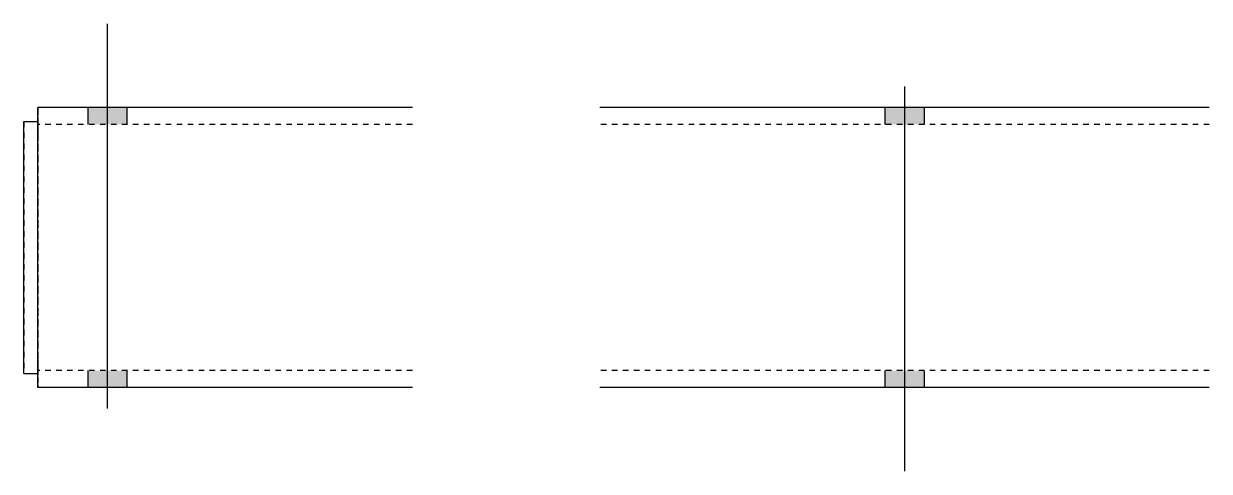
# Model space of a CAD drawing. Header units: millimetres. Extents: x 12 to 20645, y -8 to 673.
# Drawn here: x 7782.3 to 8206.3, y -7.7 to 152.3 of the extents above; entities that cross this region are included whole.
import ezdxf

# ---------------------------------------------------------------- set-up
doc = ezdxf.new("R2010")
doc.units = ezdxf.units.MM
doc.linetypes.add('DXK_LINE_DOT2', pattern=[3.9198, 1.9599, -1.9599])
doc.layers.add('STÅL', color=7, linetype='Continuous')

msp = doc.modelspace()

# ---------------------------------------------------------------- hatches: boundary and pattern name
at = {"layer": 'STÅL', "linetype": 'Continuous'}
for points in [[(7805.35, 116.3), (7819.35, 116.3), (7819.35, 122.3), (7805.35, 122.3)], [(7805.35, 116.3), (7819.35, 116.3), (7819.35, 122.3), (7805.35, 122.3)], [(8090.34, 116.3), (8104.34, 116.3), (8104.34, 122.3), (8090.34, 122.3)], [(8090.34, 116.3), (8104.34, 116.3), (8104.34, 122.3), (8090.34, 122.3)], [(7805.35, 22.3), (7819.35, 22.3), (7819.35, 28.3), (7805.35, 28.3)], [(7805.35, 22.3), (7819.35, 22.3), (7819.35, 28.3), (7805.35, 28.3)], [(8090.34, 22.3), (8104.34, 22.3), (8104.34, 28.3), (8090.34, 28.3)], [(8090.34, 22.3), (8104.34, 22.3), (8104.34, 28.3), (8090.34, 28.3)]]:
    msp.add_hatch(color=96, dxfattribs=at).paths.add_polyline_path(points)

# ---------------------------------------------------------------- linework, layer by layer
at = {"layer": 'STÅL', "color": 96, "linetype": 'Continuous'}
for p, q in [((7812.35, 14.8), (7812.35, 152.3)), ((7812.35, 14.8), (7812.35, 152.3)), ((8097.34, 129.8), (8097.34, -7.7)), ((8097.34, 129.8), (8097.34, -7.7)), ((7805.35, 116.3), (7805.35, 122.3)), ((7805.35, 116.3), (7805.35, 122.3)), ((7819.35, 116.3), (7819.35, 122.3)), ((7819.35, 116.3), (7819.35, 122.3)), ((8090.34, 122.3), (8090.34, 116.3)), ((8090.34, 122.3), (8090.34, 116.3)), ((8104.34, 122.3), (8104.34, 116.3)), ((8104.34, 122.3), (8104.34, 116.3)), ((7805.35, 22.3), (7805.35, 28.3)), ((7805.35, 22.3), (7805.35, 28.3)), ((7819.35, 22.3), (7819.35, 28.3)), ((7819.35, 22.3), (7819.35, 28.3)), ((8090.34, 28.3), (8090.34, 22.3)), ((8090.34, 28.3), (8090.34, 22.3)), ((8104.34, 28.3), (8104.34, 22.3)), ((8104.34, 28.3), (8104.34, 22.3))]:
    msp.add_line(p, q, dxfattribs=at)
at = {"layer": 'STÅL', "color": 2, "linetype": 'Continuous'}
for p, q in [((7921.35, 122.3), (7787.34, 122.3)), ((7787.34, 121.39), (7787.34, 122.3)), ((7787.34, 118.79), (7787.34, 121.39)), ((7787.34, 114.89), (7787.34, 118.79)), ((8206.34, 122.3), (7988.34, 122.3)), ((7782.34, 27.3), (7782.34, 117.3)), ((7782.34, 117.3), (7787.34, 117.3)), ((7787.34, 110.3), (7787.34, 114.89)), ((7787.34, 34.3), (7787.34, 110.3)), ((7787.34, 29.71), (7787.34, 34.3)), ((7787.34, 25.81), (7787.34, 29.71)), ((7782.34, 27.3), (7787.34, 27.3)), ((7787.34, 23.21), (7787.34, 25.81)), ((7787.34, 22.3), (7787.34, 23.21)), ((7921.35, 22.3), (7787.34, 22.3)), ((8206.34, 22.3), (7988.34, 22.3))]:
    msp.add_line(p, q, dxfattribs=at)
at = {"layer": 'STÅL', "color": 7, "linetype": 'DXK_LINE_DOT2'}
for p, q in [((7787.34, 122.3), (7787.35, 122.3)), ((7787.35, 122.3), (7787.35, 121.39)), ((7787.35, 121.39), (7787.35, 118.79)), ((7787.35, 118.79), (7787.35, 114.54)), ((7782.34, 117.3), (7782.35, 117.3)), ((7782.35, 117.3), (7782.35, 27.3)), ((7787.34, 117.3), (7787.34, 27.3)), ((7787.35, 117.3), (7787.34, 117.3)), ((7787.34, 116.3), (7787.35, 116.3)), ((7921.35, 116.3), (7787.34, 116.3)), ((7787.34, 116.3), (7787.34, 115.84)), ((7787.34, 115.84), (7787.34, 114.54)), ((7787.34, 114.54), (7787.34, 112.6)), ((7787.35, 27.3), (7787.35, 117.3)), ((7787.35, 115.84), (7787.35, 116.3)), ((7787.35, 114.89), (7787.35, 115.84)), ((7787.35, 112.6), (7787.35, 114.89)), ((7787.35, 114.54), (7787.35, 110.3)), ((8206.34, 116.3), (7988.34, 116.3)), ((7787.34, 112.6), (7787.34, 34.3)), ((7787.35, 112.6), (7787.35, 34.3)), ((7787.35, 32), (7787.35, 110.3)), ((7787.34, 34.3), (7787.34, 32)), ((7787.35, 32), (7787.35, 34.3)), ((7787.34, 32), (7787.34, 30.06)), ((7787.34, 30.06), (7787.34, 28.76)), ((7787.35, 30.06), (7787.35, 32)), ((7787.35, 32), (7787.35, 28.76)), ((7787.35, 29.71), (7787.35, 30.06)), ((7787.35, 28.76), (7787.35, 29.71)), ((7782.35, 27.3), (7782.34, 27.3)), ((7787.34, 28.76), (7787.34, 28.3)), ((7787.34, 28.3), (7787.35, 28.3)), ((7921.35, 28.3), (7787.34, 28.3)), ((7787.34, 27.3), (7787.35, 27.3)), ((7787.35, 28.3), (7787.35, 28.76)), ((7787.35, 28.76), (7787.35, 25.81)), ((7787.35, 25.81), (7787.35, 23.21)), ((8206.34, 28.3), (7988.34, 28.3)), ((7787.34, 22.3), (7787.35, 22.3)), ((7787.35, 23.21), (7787.35, 22.3))]:
    msp.add_line(p, q, dxfattribs=at)

doc.saveas('drawing.dxf')
